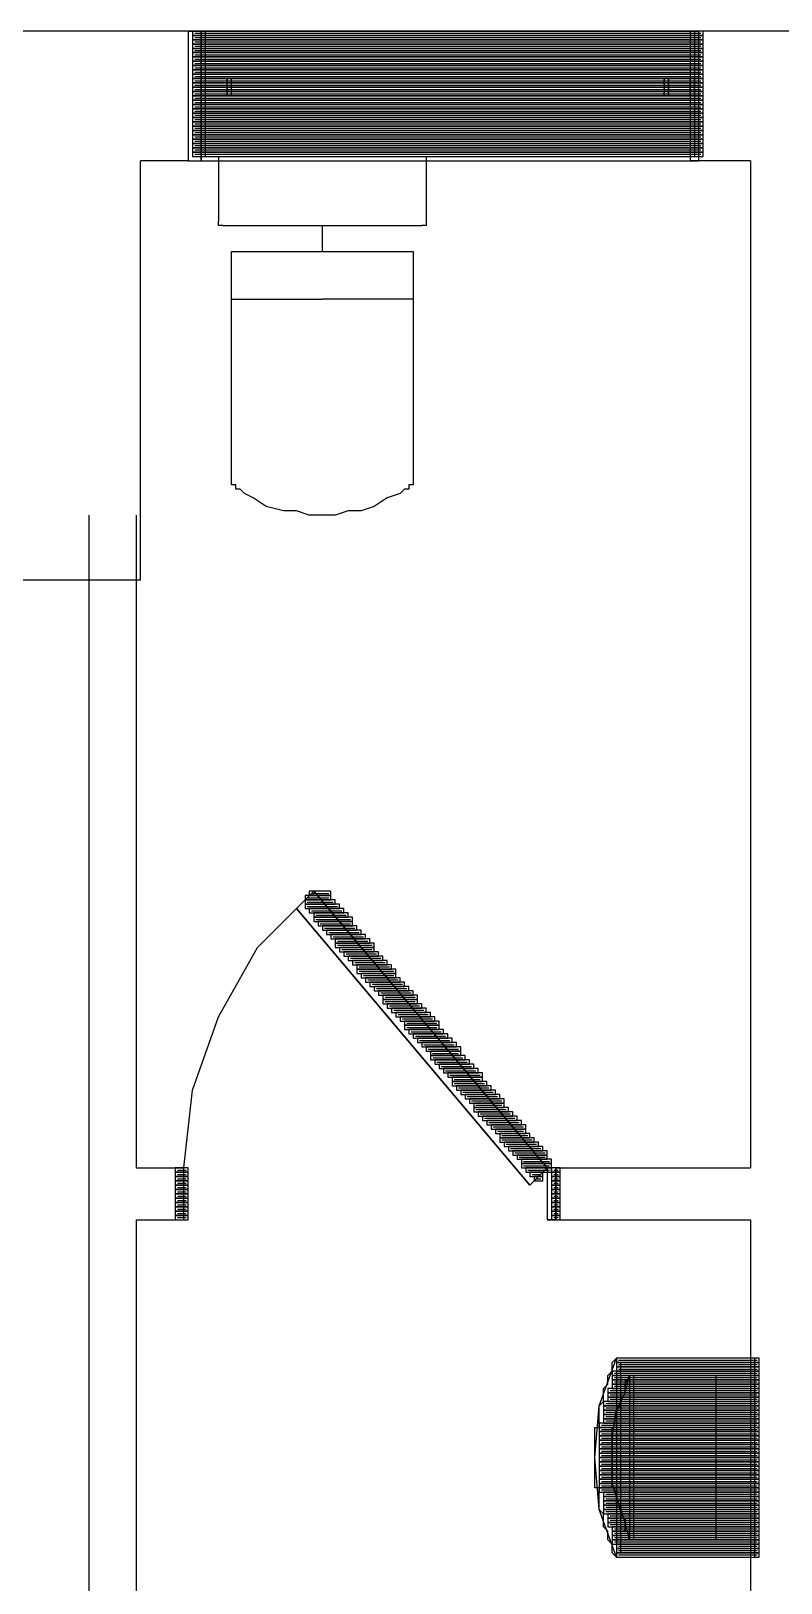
# Model space of a CAD drawing. Header units: millimetres. Extents: x 32 to 412, y 50 to 564.
# Drawn here: x 285.48 to 300.17, y 221.84 to 252.26 of the extents above; entities that cross this region are included whole.
import ezdxf

# ---------------------------------------------------------------- set-up
doc = ezdxf.new("R2010")
doc.units = ezdxf.units.MM
doc.layers.add('lease-plan', color=7, linetype='CONTINUOUS')

msp = doc.modelspace()

# ---------------------------------------------------------------- linework, layer by layer
at = {"layer": 'lease-plan', "color": 7}
for points in [[(288.559, 252.26), (285.085, 252.26)], [(288.559, 249.718), (298.559, 249.718), (298.559, 252.26), (288.559, 252.26), (288.559, 249.718), (288.559, 249.718)], [(288.559, 249.718), (288.814, 249.718), (288.814, 252.26), (288.559, 252.26), (288.559, 249.718), (288.559, 249.718), (288.814, 249.718), (288.814, 252.26), (288.559, 252.26), (288.559, 249.718), (288.559, 249.718)], [(288.559, 252.26), (288.814, 252.26)], [(288.559, 252.26), (298.559, 252.26)], [(288.644, 252.176), (298.644, 252.176), (298.644, 252.26), (288.644, 252.26), (288.644, 252.176), (288.644, 252.176)], [(288.644, 252.176), (288.898, 252.176), (288.898, 252.26), (288.644, 252.26), (288.644, 252.176), (288.644, 252.176)], [(288.687, 252.218), (298.601, 252.218)], [(288.687, 252.218), (288.856, 252.218)], [(288.814, 252.26), (288.814, 249.718)], [(298.39, 249.718), (298.56, 249.718), (298.56, 252.26), (298.39, 252.26), (298.39, 249.718), (298.39, 249.718), (298.56, 249.718), (298.56, 252.26), (298.39, 252.26), (298.39, 249.718), (298.39, 249.718)], [(298.559, 252.26), (298.39, 252.26)], [(298.39, 252.26), (298.39, 249.718)], [(298.475, 252.176), (298.644, 252.176), (298.644, 252.26), (298.475, 252.26), (298.475, 252.176), (298.475, 252.176)], [(298.517, 252.218), (298.601, 252.218)], [(303.22, 252.26), (298.559, 252.26)], [(288.644, 252.091), (298.644, 252.091), (298.644, 252.176), (288.644, 252.176), (288.644, 252.091), (288.644, 252.091)], [(288.644, 252.091), (288.898, 252.091), (288.898, 252.176), (288.644, 252.176), (288.644, 252.091), (288.644, 252.091)], [(288.644, 252.006), (298.644, 252.006), (298.644, 252.091), (288.644, 252.091), (288.644, 252.006), (288.644, 252.006)], [(288.644, 252.006), (288.898, 252.006), (288.898, 252.091), (288.644, 252.091), (288.644, 252.006), (288.644, 252.006)], [(288.644, 251.921), (298.644, 251.921), (298.644, 252.006), (288.644, 252.006), (288.644, 251.921), (288.644, 251.921)], [(288.644, 251.921), (288.898, 251.921), (288.898, 252.006), (288.644, 252.006), (288.644, 251.921), (288.644, 251.921)], [(288.644, 251.837), (298.644, 251.837), (298.644, 251.921), (288.644, 251.921), (288.644, 251.837), (288.644, 251.837)], [(288.644, 251.837), (288.898, 251.837), (288.898, 251.921), (288.644, 251.921), (288.644, 251.837), (288.644, 251.837)], [(288.687, 252.133), (298.601, 252.133)], [(288.687, 252.133), (288.856, 252.133)], [(288.687, 252.048), (298.601, 252.048)], [(288.687, 252.048), (288.856, 252.048)], [(288.687, 251.964), (298.601, 251.964)], [(288.687, 251.964), (288.856, 251.964)], [(298.475, 252.091), (298.644, 252.091), (298.644, 252.176), (298.475, 252.176), (298.475, 252.091), (298.475, 252.091)], [(298.475, 252.006), (298.644, 252.006), (298.644, 252.091), (298.475, 252.091), (298.475, 252.006), (298.475, 252.006)], [(298.475, 251.921), (298.644, 251.921), (298.644, 252.006), (298.475, 252.006), (298.475, 251.921), (298.475, 251.921)], [(298.475, 251.837), (298.644, 251.837), (298.644, 251.921), (298.475, 251.921), (298.475, 251.837), (298.475, 251.837)], [(298.517, 252.133), (298.601, 252.133)], [(298.517, 252.048), (298.601, 252.048)], [(298.517, 251.964), (298.601, 251.964)], [(288.644, 251.752), (298.644, 251.752), (298.644, 251.837), (288.644, 251.837), (288.644, 251.752), (288.644, 251.752)], [(288.644, 251.752), (288.898, 251.752), (288.898, 251.837), (288.644, 251.837), (288.644, 251.752), (288.644, 251.752)], [(288.644, 251.667), (298.644, 251.667), (298.644, 251.752), (288.644, 251.752), (288.644, 251.667), (288.644, 251.667)], [(288.644, 251.667), (288.898, 251.667), (288.898, 251.752), (288.644, 251.752), (288.644, 251.667), (288.644, 251.667)], [(288.644, 251.582), (298.644, 251.582), (298.644, 251.667), (288.644, 251.667), (288.644, 251.582), (288.644, 251.582)], [(288.644, 251.582), (288.898, 251.582), (288.898, 251.667), (288.644, 251.667), (288.644, 251.582), (288.644, 251.582)], [(288.687, 251.879), (298.601, 251.879)], [(288.687, 251.879), (288.856, 251.879)], [(288.687, 251.794), (298.601, 251.794)], [(288.687, 251.794), (288.856, 251.794)], [(288.687, 251.709), (298.601, 251.709)], [(288.687, 251.709), (288.856, 251.709)], [(288.687, 251.625), (298.601, 251.625)], [(288.687, 251.625), (288.856, 251.625)], [(298.475, 251.752), (298.644, 251.752), (298.644, 251.837), (298.475, 251.837), (298.475, 251.752), (298.475, 251.752)], [(298.475, 251.667), (298.644, 251.667), (298.644, 251.752), (298.475, 251.752), (298.475, 251.667), (298.475, 251.667)], [(298.475, 251.582), (298.644, 251.582), (298.644, 251.667), (298.475, 251.667), (298.475, 251.582), (298.475, 251.582)], [(298.517, 251.879), (298.601, 251.879)], [(298.517, 251.794), (298.601, 251.794)], [(298.517, 251.709), (298.601, 251.709)], [(298.517, 251.625), (298.601, 251.625)], [(288.644, 251.498), (298.644, 251.498), (298.644, 251.582), (288.644, 251.582), (288.644, 251.498), (288.644, 251.498)], [(288.644, 251.498), (288.898, 251.498), (288.898, 251.582), (288.644, 251.582), (288.644, 251.498), (288.644, 251.498)], [(288.644, 251.413), (298.644, 251.413), (298.644, 251.498), (288.644, 251.498), (288.644, 251.413), (288.644, 251.413)], [(288.644, 251.413), (288.898, 251.413), (288.898, 251.498), (288.644, 251.498), (288.644, 251.413), (288.644, 251.413)], [(288.644, 251.328), (298.644, 251.328), (298.644, 251.413), (288.644, 251.413), (288.644, 251.328), (288.644, 251.328)], [(288.644, 251.328), (288.898, 251.328), (288.898, 251.413), (288.644, 251.413), (288.644, 251.328), (288.644, 251.328)], [(288.644, 251.243), (298.644, 251.243), (298.644, 251.328), (288.644, 251.328), (288.644, 251.243), (288.644, 251.243)], [(288.644, 251.243), (288.898, 251.243), (288.898, 251.328), (288.644, 251.328), (288.644, 251.243), (288.644, 251.243)], [(288.687, 251.54), (298.601, 251.54)], [(288.687, 251.54), (288.856, 251.54)], [(288.687, 251.455), (298.601, 251.455)], [(288.687, 251.455), (288.856, 251.455)], [(288.687, 251.37), (298.601, 251.37)], [(288.687, 251.37), (288.856, 251.37)], [(288.814, 251.328), (288.814, 250.989)], [(288.814, 251.243), (289.407, 251.243), (289.407, 251.328), (288.814, 251.328), (288.814, 251.243), (288.814, 251.243)], [(288.814, 250.989), (289.322, 250.989), (289.322, 251.328), (288.814, 251.328), (288.814, 250.989), (288.814, 250.989), (289.322, 250.989), (289.322, 251.328), (288.814, 251.328), (288.814, 250.989), (288.814, 250.989)], [(288.814, 251.328), (289.322, 251.328)], [(289.322, 251.243), (297.966, 251.243), (297.966, 251.328), (289.322, 251.328), (289.322, 251.243), (289.322, 251.243)], [(289.322, 250.989), (297.881, 250.989), (297.881, 251.328), (289.322, 251.328), (289.322, 250.989), (289.322, 250.989), (297.881, 250.989), (297.881, 251.328), (289.322, 251.328), (289.322, 250.989), (289.322, 250.989)], [(289.322, 251.328), (289.322, 250.989)], [(297.881, 250.989), (298.39, 250.989), (298.39, 251.328), (297.881, 251.328), (297.881, 250.989), (297.881, 250.989), (298.39, 250.989), (298.39, 251.328), (297.881, 251.328), (297.881, 250.989), (297.881, 250.989)], [(298.39, 251.328), (297.881, 251.328)], [(297.881, 251.328), (297.881, 250.989)], [(297.966, 251.243), (298.475, 251.243), (298.475, 251.328), (297.966, 251.328), (297.966, 251.243), (297.966, 251.243)], [(298.39, 251.328), (298.39, 250.989)], [(298.475, 251.498), (298.644, 251.498), (298.644, 251.582), (298.475, 251.582), (298.475, 251.498), (298.475, 251.498)], [(298.475, 251.413), (298.644, 251.413), (298.644, 251.498), (298.475, 251.498), (298.475, 251.413), (298.475, 251.413)], [(298.475, 251.328), (298.644, 251.328), (298.644, 251.413), (298.475, 251.413), (298.475, 251.328), (298.475, 251.328)], [(298.475, 251.243), (298.644, 251.243), (298.644, 251.328), (298.475, 251.328), (298.475, 251.243), (298.475, 251.243)], [(298.517, 251.54), (298.601, 251.54)], [(298.517, 251.455), (298.601, 251.455)], [(298.517, 251.37), (298.601, 251.37)], [(288.644, 251.159), (298.644, 251.159), (298.644, 251.243), (288.644, 251.243), (288.644, 251.159), (288.644, 251.159)], [(288.644, 251.159), (288.898, 251.159), (288.898, 251.243), (288.644, 251.243), (288.644, 251.159), (288.644, 251.159)], [(288.644, 251.074), (298.644, 251.074), (298.644, 251.159), (288.644, 251.159), (288.644, 251.074), (288.644, 251.074)], [(288.644, 251.074), (288.898, 251.074), (288.898, 251.159), (288.644, 251.159), (288.644, 251.074), (288.644, 251.074)], [(288.644, 250.989), (298.644, 250.989), (298.644, 251.074), (288.644, 251.074), (288.644, 250.989), (288.644, 250.989)], [(288.644, 250.989), (288.898, 250.989), (288.898, 251.074), (288.644, 251.074), (288.644, 250.989), (288.644, 250.989)], [(288.687, 251.286), (298.601, 251.286)], [(288.687, 251.286), (288.856, 251.286)], [(288.687, 251.201), (298.601, 251.201)], [(288.687, 251.201), (288.856, 251.201)], [(288.687, 251.116), (298.601, 251.116)], [(288.687, 251.116), (288.856, 251.116)], [(288.687, 251.031), (298.601, 251.031)], [(288.687, 251.031), (288.856, 251.031)], [(288.814, 251.159), (289.407, 251.159), (289.407, 251.243), (288.814, 251.243), (288.814, 251.159), (288.814, 251.159)], [(288.814, 251.074), (289.407, 251.074), (289.407, 251.159), (288.814, 251.159), (288.814, 251.074), (288.814, 251.074)], [(288.814, 250.989), (289.407, 250.989), (289.407, 251.074), (288.814, 251.074), (288.814, 250.989), (288.814, 250.989)], [(288.855, 251.286), (289.363, 251.286)], [(288.855, 251.201), (289.363, 251.201)], [(288.855, 251.116), (289.363, 251.116)], [(288.855, 251.031), (289.363, 251.031)], [(289.322, 251.159), (297.966, 251.159), (297.966, 251.243), (289.322, 251.243), (289.322, 251.159), (289.322, 251.159)], [(289.322, 251.074), (297.966, 251.074), (297.966, 251.159), (289.322, 251.159), (289.322, 251.074), (289.322, 251.074)], [(289.322, 251.159), (297.881, 251.159)], [(289.322, 251.159), (297.881, 251.159), (289.322, 251.159), (289.322, 251.159)], [(297.881, 251.159), (289.322, 251.159), (297.881, 251.159), (289.322, 251.159), (297.881, 251.159), (297.881, 251.159)], [(289.322, 250.989), (297.966, 250.989), (297.966, 251.074), (289.322, 251.074), (289.322, 250.989), (289.322, 250.989)], [(289.364, 251.286), (297.923, 251.286)], [(289.364, 251.201), (297.923, 251.201)], [(289.364, 251.116), (297.923, 251.116)], [(289.364, 251.031), (297.923, 251.031)], [(297.966, 251.159), (298.475, 251.159), (298.475, 251.243), (297.966, 251.243), (297.966, 251.159), (297.966, 251.159)], [(297.966, 251.074), (298.475, 251.074), (298.475, 251.159), (297.966, 251.159), (297.966, 251.074), (297.966, 251.074)], [(297.966, 250.989), (298.475, 250.989), (298.475, 251.074), (297.966, 251.074), (297.966, 250.989), (297.966, 250.989)], [(298.009, 251.286), (298.432, 251.286)], [(298.009, 251.201), (298.432, 251.201)], [(298.009, 251.116), (298.432, 251.116)], [(298.009, 251.031), (298.432, 251.031)], [(298.475, 251.159), (298.644, 251.159), (298.644, 251.243), (298.475, 251.243), (298.475, 251.159), (298.475, 251.159)], [(298.475, 251.074), (298.644, 251.074), (298.644, 251.159), (298.475, 251.159), (298.475, 251.074), (298.475, 251.074)], [(298.475, 250.989), (298.644, 250.989), (298.644, 251.074), (298.475, 251.074), (298.475, 250.989), (298.475, 250.989)], [(298.517, 251.286), (298.601, 251.286)], [(298.517, 251.201), (298.601, 251.201)], [(298.517, 251.116), (298.601, 251.116)], [(298.517, 251.031), (298.601, 251.031)], [(288.644, 250.904), (298.644, 250.904), (298.644, 250.989), (288.644, 250.989), (288.644, 250.904), (288.644, 250.904)], [(288.644, 250.904), (288.898, 250.904), (288.898, 250.989), (288.644, 250.989), (288.644, 250.904), (288.644, 250.904)], [(288.644, 250.82), (298.644, 250.82), (298.644, 250.904), (288.644, 250.904), (288.644, 250.82), (288.644, 250.82)], [(288.644, 250.82), (288.898, 250.82), (288.898, 250.904), (288.644, 250.904), (288.644, 250.82), (288.644, 250.82)], [(288.644, 250.735), (298.644, 250.735), (298.644, 250.82), (288.644, 250.82), (288.644, 250.735), (288.644, 250.735)], [(288.644, 250.735), (288.898, 250.735), (288.898, 250.82), (288.644, 250.82), (288.644, 250.735), (288.644, 250.735)], [(288.644, 250.65), (298.644, 250.65), (298.644, 250.735), (288.644, 250.735), (288.644, 250.65), (288.644, 250.65)], [(288.644, 250.65), (288.898, 250.65), (288.898, 250.735), (288.644, 250.735), (288.644, 250.65), (288.644, 250.65)], [(288.687, 250.947), (298.601, 250.947)], [(288.687, 250.947), (288.856, 250.947)], [(288.687, 250.862), (298.601, 250.862)], [(288.687, 250.862), (288.856, 250.862)], [(288.687, 250.777), (298.601, 250.777)], [(288.687, 250.777), (288.856, 250.777)], [(288.687, 250.692), (298.601, 250.692)], [(288.687, 250.692), (288.856, 250.692)], [(288.814, 250.989), (289.322, 250.989)], [(298.39, 250.989), (297.881, 250.989)], [(298.475, 250.904), (298.644, 250.904), (298.644, 250.989), (298.475, 250.989), (298.475, 250.904), (298.475, 250.904)], [(298.475, 250.82), (298.644, 250.82), (298.644, 250.904), (298.475, 250.904), (298.475, 250.82), (298.475, 250.82)], [(298.475, 250.735), (298.644, 250.735), (298.644, 250.82), (298.475, 250.82), (298.475, 250.735), (298.475, 250.735)], [(298.475, 250.65), (298.644, 250.65), (298.644, 250.735), (298.475, 250.735), (298.475, 250.65), (298.475, 250.65)], [(298.517, 250.947), (298.601, 250.947)], [(298.517, 250.862), (298.601, 250.862)], [(298.517, 250.777), (298.601, 250.777)], [(298.517, 250.692), (298.601, 250.692)], [(288.644, 250.565), (298.644, 250.565), (298.644, 250.65), (288.644, 250.65), (288.644, 250.565), (288.644, 250.565)], [(288.644, 250.565), (288.898, 250.565), (288.898, 250.65), (288.644, 250.65), (288.644, 250.565), (288.644, 250.565)], [(288.644, 250.481), (298.644, 250.481), (298.644, 250.565), (288.644, 250.565), (288.644, 250.481), (288.644, 250.481)], [(288.644, 250.481), (288.898, 250.481), (288.898, 250.565), (288.644, 250.565), (288.644, 250.481), (288.644, 250.481)], [(288.644, 250.396), (298.644, 250.396), (298.644, 250.481), (288.644, 250.481), (288.644, 250.396), (288.644, 250.396)], [(288.644, 250.396), (288.898, 250.396), (288.898, 250.481), (288.644, 250.481), (288.644, 250.396), (288.644, 250.396)], [(288.644, 250.311), (298.644, 250.311), (298.644, 250.396), (288.644, 250.396), (288.644, 250.311), (288.644, 250.311)], [(288.644, 250.311), (288.898, 250.311), (288.898, 250.396), (288.644, 250.396), (288.644, 250.311), (288.644, 250.311)], [(288.687, 250.608), (298.601, 250.608)], [(288.687, 250.608), (288.856, 250.608)], [(288.687, 250.523), (298.601, 250.523)], [(288.687, 250.523), (288.856, 250.523)], [(288.687, 250.438), (298.601, 250.438)], [(288.687, 250.438), (288.856, 250.438)], [(298.475, 250.565), (298.644, 250.565), (298.644, 250.65), (298.475, 250.65), (298.475, 250.565), (298.475, 250.565)], [(298.475, 250.481), (298.644, 250.481), (298.644, 250.565), (298.475, 250.565), (298.475, 250.481), (298.475, 250.481)], [(298.475, 250.396), (298.644, 250.396), (298.644, 250.481), (298.475, 250.481), (298.475, 250.396), (298.475, 250.396)], [(298.475, 250.311), (298.644, 250.311), (298.644, 250.396), (298.475, 250.396), (298.475, 250.311), (298.475, 250.311)], [(298.517, 250.608), (298.601, 250.608)], [(298.517, 250.523), (298.601, 250.523)], [(298.517, 250.438), (298.601, 250.438)], [(288.644, 250.226), (298.644, 250.226), (298.644, 250.311), (288.644, 250.311), (288.644, 250.226), (288.644, 250.226)], [(288.644, 250.226), (288.898, 250.226), (288.898, 250.311), (288.644, 250.311), (288.644, 250.226), (288.644, 250.226)], [(288.644, 250.142), (298.644, 250.142), (298.644, 250.226), (288.644, 250.226), (288.644, 250.142), (288.644, 250.142)], [(288.644, 250.142), (288.898, 250.142), (288.898, 250.226), (288.644, 250.226), (288.644, 250.142), (288.644, 250.142)], [(288.644, 250.057), (298.644, 250.057), (298.644, 250.142), (288.644, 250.142), (288.644, 250.057), (288.644, 250.057)], [(288.644, 250.057), (288.898, 250.057), (288.898, 250.142), (288.644, 250.142), (288.644, 250.057), (288.644, 250.057)], [(288.687, 250.353), (298.601, 250.353)], [(288.687, 250.353), (288.856, 250.353)], [(288.687, 250.269), (298.601, 250.269)], [(288.687, 250.269), (288.856, 250.269)], [(288.687, 250.184), (298.601, 250.184)], [(288.687, 250.184), (288.856, 250.184)], [(288.687, 250.099), (298.601, 250.099)], [(288.687, 250.099), (288.856, 250.099)], [(298.475, 250.226), (298.644, 250.226), (298.644, 250.311), (298.475, 250.311), (298.475, 250.226), (298.475, 250.226)], [(298.475, 250.142), (298.644, 250.142), (298.644, 250.226), (298.475, 250.226), (298.475, 250.142), (298.475, 250.142)], [(298.475, 250.057), (298.644, 250.057), (298.644, 250.142), (298.475, 250.142), (298.475, 250.057), (298.475, 250.057)], [(298.517, 250.353), (298.601, 250.353)], [(298.517, 250.269), (298.601, 250.269)], [(298.517, 250.184), (298.601, 250.184)], [(298.517, 250.099), (298.601, 250.099)], [(288.644, 249.972), (298.644, 249.972), (298.644, 250.057), (288.644, 250.057), (288.644, 249.972), (288.644, 249.972)], [(288.644, 249.972), (288.898, 249.972), (288.898, 250.057), (288.644, 250.057), (288.644, 249.972), (288.644, 249.972)], [(288.644, 249.887), (298.644, 249.887), (298.644, 249.972), (288.644, 249.972), (288.644, 249.887), (288.644, 249.887)], [(288.644, 249.887), (288.898, 249.887), (288.898, 249.972), (288.644, 249.972), (288.644, 249.887), (288.644, 249.887)], [(288.644, 249.803), (298.644, 249.803), (298.644, 249.887), (288.644, 249.887), (288.644, 249.803), (288.644, 249.803)], [(288.644, 249.803), (288.898, 249.803), (288.898, 249.887), (288.644, 249.887), (288.644, 249.803), (288.644, 249.803)], [(288.687, 250.015), (298.601, 250.015)], [(288.687, 250.015), (288.856, 250.015)], [(288.687, 249.93), (298.601, 249.93)], [(288.687, 249.93), (288.856, 249.93)], [(288.687, 249.845), (298.601, 249.845)], [(288.687, 249.845), (288.856, 249.845)], [(289.153, 249.803), (293.22, 249.803)], [(289.153, 249.803), (289.153, 248.531)], [(293.22, 249.803), (293.22, 248.447), (293.136, 248.447)], [(298.475, 249.972), (298.644, 249.972), (298.644, 250.057), (298.475, 250.057), (298.475, 249.972), (298.475, 249.972)], [(298.475, 249.887), (298.644, 249.887), (298.644, 249.972), (298.475, 249.972), (298.475, 249.887), (298.475, 249.887)], [(298.475, 249.803), (298.644, 249.803), (298.644, 249.887), (298.475, 249.887), (298.475, 249.803), (298.475, 249.803)], [(298.517, 250.015), (298.601, 250.015)], [(298.517, 249.93), (298.601, 249.93)], [(298.517, 249.845), (298.601, 249.845)], [(288.559, 249.718), (287.627, 249.718)], [(287.627, 241.498), (287.627, 249.718)], [(288.559, 249.718), (288.814, 249.718)], [(288.559, 249.718), (298.559, 249.718)], [(298.559, 249.718), (298.39, 249.718)], [(299.576, 249.718), (298.559, 249.718)], [(299.576, 249.718), (299.576, 229.972)], [(289.237, 248.447), (289.153, 248.447), (289.153, 248.531)], [(289.237, 248.447), (293.136, 248.447)], [(291.186, 248.447), (291.186, 247.938)], [(290.932, 242.769), (290.678, 242.853), (290.424, 242.853), (290.085, 242.938), (289.831, 243.108), (289.661, 243.192), (289.576, 243.277), (289.492, 243.277), (289.492, 243.362), (289.407, 243.362), (289.407, 247.938), (292.966, 247.938), (292.966, 243.362), (292.881, 243.362), (292.881, 243.277), (292.797, 243.277), (292.712, 243.192), (292.458, 243.108), (292.204, 242.938), (291.949, 242.853), (291.695, 242.853), (291.441, 242.769), (290.932, 242.769), (290.932, 242.769)], [(289.407, 247.006), (291.186, 247.006)], [(292.966, 247.006), (291.186, 247.006)], [(287.627, 241.498), (284.068, 241.498), (284.068, 243.955)], [(286.61, 242.769), (286.61, 208.192)], [(287.542, 242.769), (287.542, 229.972)], [(288.475, 228.955), (288.475, 229.972), (288.644, 231.498), (289.153, 232.938), (289.915, 234.294), (291.017, 235.396)], [(295.593, 229.972), (291.017, 235.396), (290.678, 235.057), (295.254, 229.633), (295.593, 229.972), (295.593, 229.972)], [(291.017, 235.396), (290.678, 235.057), (295.254, 229.633), (295.593, 229.972), (291.017, 235.396), (295.593, 229.972)], [(295.254, 229.633), (290.678, 235.057), (291.017, 235.396)], [(290.848, 235.226), (291.356, 235.226), (291.356, 235.311), (290.848, 235.311), (290.848, 235.226), (290.848, 235.226)], [(290.848, 235.142), (291.441, 235.142), (291.441, 235.226), (290.848, 235.226), (290.848, 235.142), (290.848, 235.142)], [(290.889, 235.184), (291.397, 235.184)], [(290.89, 235.269), (291.313, 235.269)], [(290.932, 235.311), (291.356, 235.311), (291.356, 235.396), (290.932, 235.396), (290.932, 235.311), (290.932, 235.311)], [(290.974, 235.353), (291.313, 235.353)], [(290.848, 235.057), (291.526, 235.057), (291.526, 235.142), (290.848, 235.142), (290.848, 235.057), (290.848, 235.057)], [(290.89, 235.099), (291.483, 235.099)], [(290.932, 234.972), (291.61, 234.972), (291.61, 235.057), (290.932, 235.057), (290.932, 234.972), (290.932, 234.972)], [(290.975, 235.015), (291.568, 235.015)], [(291.017, 234.887), (291.695, 234.887), (291.695, 234.972), (291.017, 234.972), (291.017, 234.887), (291.017, 234.887)], [(291.017, 234.803), (291.78, 234.803), (291.78, 234.887), (291.017, 234.887), (291.017, 234.803), (291.017, 234.803)], [(291.059, 234.93), (291.652, 234.93)], [(291.059, 234.845), (291.736, 234.845)], [(291.102, 234.718), (291.78, 234.718), (291.78, 234.803), (291.102, 234.803), (291.102, 234.718), (291.102, 234.718)], [(291.144, 234.76), (291.737, 234.76)], [(291.187, 234.633), (291.865, 234.633), (291.865, 234.718), (291.187, 234.718), (291.187, 234.633), (291.187, 234.633)], [(291.229, 234.676), (291.822, 234.676)], [(291.271, 234.548), (291.949, 234.548), (291.949, 234.633), (291.271, 234.633), (291.271, 234.548), (291.271, 234.548)], [(291.314, 234.591), (291.907, 234.591)], [(291.356, 234.464), (292.034, 234.464), (292.034, 234.548), (291.356, 234.548), (291.356, 234.464), (291.356, 234.464)], [(291.398, 234.506), (291.991, 234.506)], [(291.441, 234.379), (292.119, 234.379), (292.119, 234.464), (291.441, 234.464), (291.441, 234.379), (291.441, 234.379)], [(291.441, 234.294), (292.204, 234.294), (292.204, 234.379), (291.441, 234.379), (291.441, 234.294), (291.441, 234.294)], [(291.482, 234.337), (292.16, 234.337)], [(291.483, 234.421), (292.076, 234.421)], [(291.526, 234.209), (292.204, 234.209), (292.204, 234.294), (291.526, 234.294), (291.526, 234.209), (291.526, 234.209)], [(291.568, 234.252), (292.161, 234.252)], [(291.61, 234.125), (292.288, 234.125), (292.288, 234.209), (291.61, 234.209), (291.61, 234.125), (291.61, 234.125)], [(291.653, 234.167), (292.246, 234.167)], [(291.695, 234.04), (292.373, 234.04), (292.373, 234.125), (291.695, 234.125), (291.695, 234.04), (291.695, 234.04)], [(291.737, 234.082), (292.33, 234.082)], [(291.78, 233.955), (292.458, 233.955), (292.458, 234.04), (291.78, 234.04), (291.78, 233.955), (291.78, 233.955)], [(291.822, 233.998), (292.415, 233.998)], [(291.865, 233.87), (292.543, 233.87), (292.543, 233.955), (291.865, 233.955), (291.865, 233.87), (291.865, 233.87)], [(291.865, 233.786), (292.627, 233.786), (292.627, 233.87), (291.865, 233.87), (291.865, 233.786), (291.865, 233.786)], [(291.906, 233.828), (292.584, 233.828)], [(291.907, 233.913), (292.5, 233.913)], [(291.949, 233.701), (292.627, 233.701), (292.627, 233.786), (291.949, 233.786), (291.949, 233.701), (291.949, 233.701)], [(291.992, 233.743), (292.585, 233.743)], [(292.034, 233.616), (292.712, 233.616), (292.712, 233.701), (292.034, 233.701), (292.034, 233.616), (292.034, 233.616)], [(292.076, 233.659), (292.669, 233.659)], [(292.119, 233.531), (292.797, 233.531), (292.797, 233.616), (292.119, 233.616), (292.119, 233.531), (292.119, 233.531)], [(292.161, 233.574), (292.754, 233.574)], [(292.204, 233.447), (292.881, 233.447), (292.881, 233.531), (292.204, 233.531), (292.204, 233.447), (292.204, 233.447)], [(292.246, 233.489), (292.839, 233.489)], [(292.288, 233.362), (292.966, 233.362), (292.966, 233.447), (292.288, 233.447), (292.288, 233.362), (292.288, 233.362)], [(292.331, 233.404), (292.924, 233.404)], [(292.373, 233.277), (293.051, 233.277), (293.051, 233.362), (292.373, 233.362), (292.373, 233.277), (292.373, 233.277)], [(292.373, 233.192), (293.051, 233.192), (293.051, 233.277), (292.373, 233.277), (292.373, 233.192), (292.373, 233.192)], [(292.415, 233.32), (293.008, 233.32)], [(292.415, 233.235), (293.008, 233.235)], [(292.458, 233.108), (293.136, 233.108), (293.136, 233.192), (292.458, 233.192), (292.458, 233.108), (292.458, 233.108)], [(292.5, 233.15), (293.093, 233.15)], [(292.543, 233.023), (293.22, 233.023), (293.22, 233.108), (292.543, 233.108), (292.543, 233.023), (292.543, 233.023)], [(292.585, 233.065), (293.178, 233.065)], [(292.627, 232.938), (293.305, 232.938), (293.305, 233.023), (292.627, 233.023), (292.627, 232.938), (292.627, 232.938)], [(292.67, 232.981), (293.262, 232.981)], [(292.712, 232.853), (293.39, 232.853), (293.39, 232.938), (292.712, 232.938), (292.712, 232.853), (292.712, 232.853)], [(292.754, 232.896), (293.347, 232.896)], [(292.797, 232.769), (293.475, 232.769), (293.475, 232.853), (292.797, 232.853), (292.797, 232.769), (292.797, 232.769)], [(292.797, 232.684), (293.475, 232.684), (293.475, 232.769), (292.797, 232.769), (292.797, 232.684), (292.797, 232.684)], [(292.839, 232.811), (293.432, 232.811)], [(292.839, 232.726), (293.432, 232.726)], [(292.881, 232.599), (293.559, 232.599), (293.559, 232.684), (292.881, 232.684), (292.881, 232.599), (292.881, 232.599)], [(292.924, 232.642), (293.517, 232.642)], [(292.966, 232.515), (293.644, 232.515), (293.644, 232.599), (292.966, 232.599), (292.966, 232.515), (292.966, 232.515)], [(293.009, 232.557), (293.601, 232.557)], [(293.051, 232.43), (293.729, 232.43), (293.729, 232.515), (293.051, 232.515), (293.051, 232.43), (293.051, 232.43)], [(293.093, 232.472), (293.686, 232.472)], [(293.136, 232.345), (293.814, 232.345), (293.814, 232.43), (293.136, 232.43), (293.136, 232.345), (293.136, 232.345)], [(293.178, 232.387), (293.771, 232.387)], [(293.22, 232.26), (293.898, 232.26), (293.898, 232.345), (293.22, 232.345), (293.22, 232.26), (293.22, 232.26)], [(293.263, 232.303), (293.856, 232.303)], [(293.305, 232.176), (293.898, 232.176), (293.898, 232.26), (293.305, 232.26), (293.305, 232.176), (293.305, 232.176)], [(293.305, 232.091), (293.983, 232.091), (293.983, 232.176), (293.305, 232.176), (293.305, 232.091), (293.305, 232.091)], [(293.347, 232.218), (293.855, 232.218)], [(293.348, 232.133), (293.94, 232.133)], [(293.39, 232.006), (294.068, 232.006), (294.068, 232.091), (293.39, 232.091), (293.39, 232.006), (293.39, 232.006)], [(293.432, 232.048), (294.025, 232.048)], [(293.475, 231.921), (294.153, 231.921), (294.153, 232.006), (293.475, 232.006), (293.475, 231.921), (293.475, 231.921)], [(293.517, 231.964), (294.11, 231.964)], [(293.559, 231.837), (294.237, 231.837), (294.237, 231.921), (293.559, 231.921), (293.559, 231.837), (293.559, 231.837)], [(293.602, 231.879), (294.195, 231.879)], [(293.644, 231.752), (294.322, 231.752), (294.322, 231.837), (293.644, 231.837), (293.644, 231.752), (293.644, 231.752)], [(293.687, 231.794), (294.279, 231.794)], [(293.729, 231.667), (294.322, 231.667), (294.322, 231.752), (293.729, 231.752), (293.729, 231.667), (293.729, 231.667)], [(293.729, 231.582), (294.407, 231.582), (294.407, 231.667), (293.729, 231.667), (293.729, 231.582), (293.729, 231.582)], [(293.77, 231.709), (294.279, 231.709)], [(293.771, 231.625), (294.364, 231.625)], [(293.814, 231.498), (294.492, 231.498), (294.492, 231.582), (293.814, 231.582), (293.814, 231.498), (293.814, 231.498)], [(293.856, 231.54), (294.449, 231.54)], [(293.898, 231.413), (294.576, 231.413), (294.576, 231.498), (293.898, 231.498), (293.898, 231.413), (293.898, 231.413)], [(293.941, 231.455), (294.534, 231.455)], [(293.983, 231.328), (294.661, 231.328), (294.661, 231.413), (293.983, 231.413), (293.983, 231.328), (293.983, 231.328)], [(294.026, 231.37), (294.618, 231.37)], [(294.068, 231.243), (294.746, 231.243), (294.746, 231.328), (294.068, 231.328), (294.068, 231.243), (294.068, 231.243)], [(294.11, 231.286), (294.703, 231.286)], [(294.153, 231.159), (294.746, 231.159), (294.746, 231.243), (294.153, 231.243), (294.153, 231.159), (294.153, 231.159)], [(294.153, 231.074), (294.831, 231.074), (294.831, 231.159), (294.153, 231.159), (294.153, 231.074), (294.153, 231.074)], [(294.194, 231.201), (294.702, 231.201)], [(294.195, 231.116), (294.788, 231.116)], [(294.237, 230.989), (294.915, 230.989), (294.915, 231.074), (294.237, 231.074), (294.237, 230.989), (294.237, 230.989)], [(294.28, 231.031), (294.873, 231.031)], [(294.322, 230.904), (295, 230.904), (295, 230.989), (294.322, 230.989), (294.322, 230.904), (294.322, 230.904)], [(294.365, 230.947), (294.957, 230.947)], [(294.407, 230.82), (295.085, 230.82), (295.085, 230.904), (294.407, 230.904), (294.407, 230.82), (294.407, 230.82)], [(294.449, 230.862), (295.042, 230.862)], [(294.492, 230.735), (295.17, 230.735), (295.17, 230.82), (294.492, 230.82), (294.492, 230.735), (294.492, 230.735)], [(294.534, 230.777), (295.127, 230.777)], [(294.576, 230.65), (295.17, 230.65), (295.17, 230.735), (294.576, 230.735), (294.576, 230.65), (294.576, 230.65)], [(294.618, 230.692), (295.126, 230.692)], [(294.661, 230.565), (295.254, 230.565), (295.254, 230.65), (294.661, 230.65), (294.661, 230.565), (294.661, 230.565)], [(294.661, 230.481), (295.339, 230.481), (295.339, 230.565), (294.661, 230.565), (294.661, 230.481), (294.661, 230.481)], [(294.703, 230.608), (295.211, 230.608)], [(294.704, 230.523), (295.296, 230.523)], [(294.746, 230.396), (295.424, 230.396), (295.424, 230.481), (294.746, 230.481), (294.746, 230.396), (294.746, 230.396)], [(294.788, 230.438), (295.381, 230.438)], [(294.831, 230.311), (295.509, 230.311), (295.509, 230.396), (294.831, 230.396), (294.831, 230.311), (294.831, 230.311)], [(294.873, 230.353), (295.466, 230.353)], [(294.915, 230.226), (295.593, 230.226), (295.593, 230.311), (294.915, 230.311), (294.915, 230.226), (294.915, 230.226)], [(294.958, 230.269), (295.551, 230.269)], [(295, 230.142), (295.593, 230.142), (295.593, 230.226), (295, 230.226), (295, 230.142), (295, 230.142)], [(295.042, 230.184), (295.55, 230.184)], [(295.085, 230.057), (295.678, 230.057), (295.678, 230.142), (295.085, 230.142), (295.085, 230.057), (295.085, 230.057)], [(295.085, 229.972), (295.678, 229.972), (295.678, 230.057), (295.085, 230.057), (295.085, 229.972), (295.085, 229.972)], [(295.126, 230.099), (295.635, 230.099)], [(295.126, 230.015), (295.635, 230.015)], [(287.542, 229.972), (288.305, 229.972)], [(288.305, 229.972), (288.305, 228.955)], [(288.305, 229.887), (288.559, 229.887), (288.559, 229.972), (288.305, 229.972), (288.305, 229.887), (288.305, 229.887)], [(288.305, 228.955), (288.475, 228.955), (288.475, 229.972), (288.305, 229.972), (288.305, 228.955), (288.305, 228.955), (288.475, 228.955), (288.475, 229.972), (288.305, 229.972), (288.305, 228.955), (288.305, 228.955)], [(288.305, 229.972), (288.475, 229.972)], [(288.305, 229.803), (288.559, 229.803), (288.559, 229.887), (288.305, 229.887), (288.305, 229.803), (288.305, 229.803)], [(288.305, 229.718), (288.559, 229.718), (288.559, 229.803), (288.305, 229.803), (288.305, 229.718), (288.305, 229.718)], [(288.305, 229.633), (288.559, 229.633), (288.559, 229.718), (288.305, 229.718), (288.305, 229.633), (288.305, 229.633)], [(288.348, 229.93), (288.517, 229.93)], [(288.348, 229.845), (288.517, 229.845)], [(288.348, 229.76), (288.517, 229.76)], [(295.17, 229.887), (295.678, 229.887), (295.678, 229.972), (295.17, 229.972), (295.17, 229.887), (295.17, 229.887)], [(295.212, 229.93), (295.635, 229.93)], [(295.593, 229.972), (295.254, 229.633)], [(295.254, 229.803), (295.509, 229.803), (295.509, 229.887), (295.254, 229.887), (295.254, 229.803), (295.254, 229.803)], [(295.297, 229.845), (295.466, 229.845)], [(295.339, 229.718), (295.509, 229.718), (295.509, 229.803), (295.339, 229.803), (295.339, 229.718), (295.339, 229.718)], [(295.381, 229.76), (295.466, 229.76)], [(295.593, 228.955), (295.763, 228.955), (295.763, 229.972), (295.593, 229.972), (295.593, 228.955), (295.593, 228.955), (295.763, 228.955), (295.763, 229.972), (295.593, 229.972), (295.593, 228.955), (295.593, 228.955)], [(295.763, 229.972), (295.593, 229.972)], [(295.593, 229.972), (295.593, 228.955)], [(295.678, 229.887), (295.848, 229.887), (295.848, 229.972), (295.678, 229.972), (295.678, 229.887), (295.678, 229.887)], [(295.678, 229.803), (295.848, 229.803), (295.848, 229.887), (295.678, 229.887), (295.678, 229.803), (295.678, 229.803)], [(295.678, 229.718), (295.848, 229.718), (295.848, 229.803), (295.678, 229.803), (295.678, 229.718), (295.678, 229.718)], [(295.678, 229.633), (295.848, 229.633), (295.848, 229.718), (295.678, 229.718), (295.678, 229.633), (295.678, 229.633)], [(295.72, 229.93), (295.805, 229.93)], [(295.72, 229.845), (295.805, 229.845)], [(295.72, 229.76), (295.805, 229.76)], [(295.763, 229.972), (299.576, 229.972)], [(295.763, 229.972), (295.763, 228.955)], [(288.305, 229.548), (288.559, 229.548), (288.559, 229.633), (288.305, 229.633), (288.305, 229.548), (288.305, 229.548)], [(288.305, 229.464), (288.559, 229.464), (288.559, 229.548), (288.305, 229.548), (288.305, 229.464), (288.305, 229.464)], [(288.305, 229.379), (288.559, 229.379), (288.559, 229.464), (288.305, 229.464), (288.305, 229.379), (288.305, 229.379)], [(288.348, 229.676), (288.517, 229.676)], [(288.348, 229.591), (288.517, 229.591)], [(288.348, 229.506), (288.517, 229.506)], [(288.348, 229.421), (288.517, 229.421)], [(295.678, 229.548), (295.848, 229.548), (295.848, 229.633), (295.678, 229.633), (295.678, 229.548), (295.678, 229.548)], [(295.678, 229.464), (295.848, 229.464), (295.848, 229.548), (295.678, 229.548), (295.678, 229.464), (295.678, 229.464)], [(295.678, 229.379), (295.848, 229.379), (295.848, 229.464), (295.678, 229.464), (295.678, 229.379), (295.678, 229.379)], [(295.72, 229.676), (295.805, 229.676)], [(295.72, 229.591), (295.805, 229.591)], [(295.72, 229.506), (295.805, 229.506)], [(295.72, 229.421), (295.805, 229.421)], [(288.305, 229.294), (288.559, 229.294), (288.559, 229.379), (288.305, 229.379), (288.305, 229.294), (288.305, 229.294)], [(288.305, 229.209), (288.559, 229.209), (288.559, 229.294), (288.305, 229.294), (288.305, 229.209), (288.305, 229.209)], [(288.305, 229.125), (288.559, 229.125), (288.559, 229.209), (288.305, 229.209), (288.305, 229.125), (288.305, 229.125)], [(288.305, 229.04), (288.559, 229.04), (288.559, 229.125), (288.305, 229.125), (288.305, 229.04), (288.305, 229.04)], [(288.348, 229.337), (288.517, 229.337)], [(288.348, 229.252), (288.517, 229.252)], [(288.348, 229.167), (288.517, 229.167)], [(295.678, 229.294), (295.848, 229.294), (295.848, 229.379), (295.678, 229.379), (295.678, 229.294), (295.678, 229.294)], [(295.678, 229.209), (295.848, 229.209), (295.848, 229.294), (295.678, 229.294), (295.678, 229.209), (295.678, 229.209)], [(295.678, 229.125), (295.848, 229.125), (295.848, 229.209), (295.678, 229.209), (295.678, 229.125), (295.678, 229.125)], [(295.678, 229.04), (295.848, 229.04), (295.848, 229.125), (295.678, 229.125), (295.678, 229.04), (295.678, 229.04)], [(295.72, 229.337), (295.805, 229.337)], [(295.72, 229.252), (295.805, 229.252)], [(295.72, 229.167), (295.805, 229.167)], [(287.542, 228.955), (287.542, 208.192)], [(287.542, 228.955), (288.305, 228.955)], [(288.305, 228.955), (288.559, 228.955), (288.559, 229.04), (288.305, 229.04), (288.305, 228.955), (288.305, 228.955)], [(288.305, 228.955), (288.475, 228.955)], [(288.348, 229.082), (288.517, 229.082)], [(288.348, 228.998), (288.517, 228.998)], [(295.763, 228.955), (295.593, 228.955)], [(295.678, 228.955), (295.848, 228.955), (295.848, 229.04), (295.678, 229.04), (295.678, 228.955), (295.678, 228.955)], [(295.72, 229.082), (295.805, 229.082)], [(295.72, 228.998), (295.805, 228.998)], [(295.763, 228.955), (299.576, 228.955)], [(299.576, 228.955), (299.576, 208.192)], [(296.949, 222.345), (296.865, 222.43), (296.865, 222.599), (296.78, 222.684), (296.78, 222.854), (296.695, 222.938), (296.695, 223.192), (296.61, 223.277), (296.61, 223.701), (296.526, 223.701), (296.526, 224.887), (296.61, 224.887), (296.61, 225.311), (296.695, 225.396), (296.695, 225.65), (296.78, 225.735), (296.78, 225.904), (296.865, 225.989), (296.865, 226.159), (296.949, 226.243), (296.949, 222.345), (296.61, 223.277), (296.526, 224.294), (296.61, 225.311), (296.949, 226.243)], [(296.949, 226.159), (299.746, 226.159), (299.746, 226.243), (296.949, 226.243), (296.949, 226.159), (296.949, 226.159)], [(296.949, 222.345), (299.661, 222.345), (299.661, 226.243), (296.949, 226.243), (296.949, 222.345), (299.661, 222.345), (299.661, 226.243), (296.949, 226.243)], [(296.949, 226.074), (299.746, 226.074), (299.746, 226.159), (296.949, 226.159), (296.949, 226.074), (296.949, 226.074)], [(296.949, 226.074), (297.034, 226.074), (297.034, 226.159), (296.949, 226.159), (296.949, 226.074), (296.949, 226.074)], [(296.949, 225.989), (299.746, 225.989), (299.746, 226.074), (296.949, 226.074), (296.949, 225.989), (296.949, 225.989)], [(296.949, 225.989), (297.034, 225.989), (297.034, 226.074), (296.949, 226.074), (296.949, 225.989), (296.949, 225.989)], [(296.991, 226.201), (299.702, 226.201)], [(296.991, 226.116), (299.702, 226.116)], [(296.992, 226.116), (296.992, 226.116), (296.992, 226.116), (296.992, 226.116), (296.992, 226.116)], [(296.865, 225.904), (297.034, 225.904), (297.034, 225.989), (296.865, 225.989), (296.865, 225.904), (296.865, 225.904)], [(296.865, 225.82), (297.034, 225.82), (297.034, 225.904), (296.865, 225.904), (296.865, 225.82), (296.865, 225.82)], [(297.204, 222.684), (297.204, 222.854), (297.119, 222.854), (297.119, 223.023), (297.034, 223.023), (297.034, 223.277), (296.949, 223.362), (296.949, 223.701), (296.865, 223.701), (296.865, 224.887), (296.949, 224.887), (296.949, 225.226), (297.034, 225.311), (297.034, 225.565), (297.119, 225.565), (297.119, 225.735), (297.204, 225.904), (297.204, 222.684), (297.119, 223.023), (297.034, 223.277), (296.865, 223.786), (296.865, 224.718), (296.949, 225.226), (297.034, 225.396), (297.119, 225.565), (297.204, 225.904), (298.898, 225.904)], [(296.865, 225.735), (297.034, 225.735), (297.034, 225.82), (296.865, 225.82), (296.865, 225.735), (296.865, 225.735)], [(296.907, 225.947), (296.991, 225.947)], [(296.907, 225.862), (296.991, 225.862)], [(296.907, 225.777), (296.991, 225.777)], [(296.949, 225.904), (299.746, 225.904), (299.746, 225.989), (296.949, 225.989), (296.949, 225.904), (296.949, 225.904)], [(296.949, 225.82), (299.746, 225.82), (299.746, 225.904), (296.949, 225.904), (296.949, 225.82), (296.949, 225.82)], [(296.949, 225.735), (299.746, 225.735), (299.746, 225.82), (296.949, 225.82), (296.949, 225.735), (296.949, 225.735)], [(296.991, 226.031), (299.702, 226.031)], [(296.991, 225.947), (299.702, 225.947)], [(296.991, 225.862), (299.702, 225.862)], [(296.991, 225.777), (299.702, 225.777)], [(296.992, 226.031), (296.992, 226.031), (296.992, 226.031), (296.992, 226.031), (296.992, 226.031)], [(297.119, 225.735), (297.288, 225.735), (297.288, 225.82), (297.119, 225.82), (297.119, 225.735), (297.119, 225.735)], [(297.161, 225.777), (297.246, 225.777)], [(297.204, 225.82), (297.288, 225.82), (297.288, 225.904), (297.204, 225.904), (297.204, 225.82), (297.204, 225.82)], [(297.204, 222.684), (298.898, 222.684), (298.898, 225.904)], [(297.246, 225.862), (297.246, 225.862), (297.246, 225.862), (297.246, 225.862), (297.246, 225.862)], [(296.78, 225.565), (297.034, 225.565), (297.034, 225.65), (296.78, 225.65), (296.78, 225.565), (296.78, 225.565)], [(296.78, 225.481), (297.034, 225.481), (297.034, 225.565), (296.78, 225.565), (296.78, 225.481), (296.78, 225.481)], [(296.78, 225.396), (297.034, 225.396), (297.034, 225.481), (296.78, 225.481), (296.78, 225.396), (296.78, 225.396)], [(296.822, 225.608), (296.991, 225.608)], [(296.822, 225.523), (296.991, 225.523)], [(296.865, 225.65), (297.034, 225.65), (297.034, 225.735), (296.865, 225.735), (296.865, 225.65), (296.865, 225.65)], [(296.907, 225.692), (296.991, 225.692)], [(296.949, 225.65), (299.746, 225.65), (299.746, 225.735), (296.949, 225.735), (296.949, 225.65), (296.949, 225.65)], [(296.949, 225.565), (299.746, 225.565), (299.746, 225.65), (296.949, 225.65), (296.949, 225.565), (296.949, 225.565)], [(296.949, 225.481), (299.746, 225.481), (299.746, 225.565), (296.949, 225.565), (296.949, 225.481), (296.949, 225.481)], [(296.949, 225.396), (299.746, 225.396), (299.746, 225.481), (296.949, 225.481), (296.949, 225.396), (296.949, 225.396)], [(296.991, 225.692), (299.702, 225.692)], [(296.991, 225.608), (299.702, 225.608)], [(296.991, 225.523), (299.702, 225.523)], [(297.034, 225.481), (297.288, 225.481), (297.288, 225.565), (297.034, 225.565), (297.034, 225.481), (297.034, 225.481)], [(297.034, 225.396), (297.288, 225.396), (297.288, 225.481), (297.034, 225.481), (297.034, 225.396), (297.034, 225.396)], [(297.076, 225.523), (297.246, 225.523)], [(297.119, 225.65), (297.288, 225.65), (297.288, 225.735), (297.119, 225.735), (297.119, 225.65), (297.119, 225.65)], [(297.119, 225.565), (297.288, 225.565), (297.288, 225.65), (297.119, 225.65), (297.119, 225.565), (297.119, 225.565)], [(297.161, 225.692), (297.246, 225.692)], [(297.161, 225.608), (297.246, 225.608)], [(296.695, 225.311), (297.034, 225.311), (297.034, 225.396), (296.695, 225.396), (296.695, 225.311), (296.695, 225.311)], [(296.695, 225.226), (297.034, 225.226), (297.034, 225.311), (296.695, 225.311), (296.695, 225.226), (296.695, 225.226)], [(296.695, 225.142), (297.034, 225.142), (297.034, 225.226), (296.695, 225.226), (296.695, 225.142), (296.695, 225.142)], [(296.695, 225.057), (297.034, 225.057), (297.034, 225.142), (296.695, 225.142), (296.695, 225.057), (296.695, 225.057)], [(296.737, 225.353), (296.991, 225.353)], [(296.737, 225.269), (296.991, 225.269)], [(296.737, 225.184), (296.991, 225.184)], [(296.822, 225.438), (296.991, 225.438)], [(296.949, 225.311), (299.746, 225.311), (299.746, 225.396), (296.949, 225.396), (296.949, 225.311), (296.949, 225.311)], [(296.949, 225.226), (299.746, 225.226), (299.746, 225.311), (296.949, 225.311), (296.949, 225.226), (296.949, 225.226)], [(296.949, 225.142), (299.746, 225.142), (299.746, 225.226), (296.949, 225.226), (296.949, 225.142), (296.949, 225.142)], [(296.949, 225.142), (297.288, 225.142), (297.288, 225.226), (296.949, 225.226), (296.949, 225.142), (296.949, 225.142)], [(296.949, 225.057), (299.746, 225.057), (299.746, 225.142), (296.949, 225.142), (296.949, 225.057), (296.949, 225.057)], [(296.949, 225.057), (297.288, 225.057), (297.288, 225.142), (296.949, 225.142), (296.949, 225.057), (296.949, 225.057)], [(296.991, 225.438), (299.702, 225.438)], [(296.991, 225.353), (299.702, 225.353)], [(296.991, 225.269), (299.702, 225.269)], [(296.991, 225.184), (299.702, 225.184)], [(296.992, 225.184), (297.246, 225.184)], [(297.034, 225.311), (297.288, 225.311), (297.288, 225.396), (297.034, 225.396), (297.034, 225.311), (297.034, 225.311)], [(297.034, 225.226), (297.288, 225.226), (297.288, 225.311), (297.034, 225.311), (297.034, 225.226), (297.034, 225.226)], [(297.076, 225.438), (297.246, 225.438)], [(297.076, 225.353), (297.246, 225.353)], [(297.076, 225.269), (297.246, 225.269)], [(296.61, 224.887), (297.034, 224.887), (297.034, 224.972), (296.61, 224.972), (296.61, 224.887), (296.61, 224.887)], [(296.61, 224.803), (297.034, 224.803), (297.034, 224.887), (296.61, 224.887), (296.61, 224.803), (296.61, 224.803)], [(296.652, 224.93), (296.99, 224.93)], [(296.652, 224.845), (296.99, 224.845)], [(296.695, 224.972), (297.034, 224.972), (297.034, 225.057), (296.695, 225.057), (296.695, 224.972), (296.695, 224.972)], [(296.737, 225.099), (296.991, 225.099)], [(296.737, 225.015), (296.991, 225.015)], [(296.865, 224.803), (297.288, 224.803), (297.288, 224.887), (296.865, 224.887), (296.865, 224.803), (296.865, 224.803)], [(296.906, 224.845), (297.245, 224.845)], [(296.949, 224.972), (299.746, 224.972), (299.746, 225.057), (296.949, 225.057), (296.949, 224.972), (296.949, 224.972)], [(296.949, 224.972), (297.288, 224.972), (297.288, 225.057), (296.949, 225.057), (296.949, 224.972), (296.949, 224.972)], [(296.949, 224.887), (299.746, 224.887), (299.746, 224.972), (296.949, 224.972), (296.949, 224.887), (296.949, 224.887)], [(296.949, 224.887), (297.288, 224.887), (297.288, 224.972), (296.949, 224.972), (296.949, 224.887), (296.949, 224.887)], [(296.949, 224.803), (299.746, 224.803), (299.746, 224.887), (296.949, 224.887), (296.949, 224.803), (296.949, 224.803)], [(296.991, 225.099), (299.702, 225.099)], [(296.991, 225.015), (299.702, 225.015)], [(296.991, 224.93), (299.702, 224.93)], [(296.991, 224.845), (299.702, 224.845)], [(296.992, 225.099), (297.246, 225.099)], [(296.992, 225.015), (297.246, 225.015)], [(296.992, 224.93), (297.246, 224.93)], [(296.61, 224.718), (297.034, 224.718), (297.034, 224.803), (296.61, 224.803), (296.61, 224.718), (296.61, 224.718)], [(296.61, 224.633), (297.034, 224.633), (297.034, 224.718), (296.61, 224.718), (296.61, 224.633), (296.61, 224.633)], [(296.61, 224.548), (297.034, 224.548), (297.034, 224.633), (296.61, 224.633), (296.61, 224.548), (296.61, 224.548)], [(296.61, 224.464), (297.034, 224.464), (297.034, 224.548), (296.61, 224.548), (296.61, 224.464), (296.61, 224.464)], [(296.652, 224.76), (296.99, 224.76)], [(296.652, 224.676), (296.99, 224.676)], [(296.652, 224.591), (296.99, 224.591)], [(296.865, 224.718), (297.288, 224.718), (297.288, 224.803), (296.865, 224.803), (296.865, 224.718), (296.865, 224.718)], [(296.865, 224.633), (297.288, 224.633), (297.288, 224.718), (296.865, 224.718), (296.865, 224.633), (296.865, 224.633)], [(296.865, 224.548), (297.288, 224.548), (297.288, 224.633), (296.865, 224.633), (296.865, 224.548), (296.865, 224.548)], [(296.865, 224.464), (297.288, 224.464), (297.288, 224.548), (296.865, 224.548), (296.865, 224.464), (296.865, 224.464)], [(296.906, 224.76), (297.245, 224.76)], [(296.906, 224.676), (297.245, 224.676)], [(296.906, 224.591), (297.245, 224.591)], [(296.949, 224.718), (299.746, 224.718), (299.746, 224.803), (296.949, 224.803), (296.949, 224.718), (296.949, 224.718)], [(296.949, 224.633), (299.746, 224.633), (299.746, 224.718), (296.949, 224.718), (296.949, 224.633), (296.949, 224.633)], [(296.949, 224.548), (299.746, 224.548), (299.746, 224.633), (296.949, 224.633), (296.949, 224.548), (296.949, 224.548)], [(296.949, 224.464), (299.746, 224.464), (299.746, 224.548), (296.949, 224.548), (296.949, 224.464), (296.949, 224.464)], [(296.991, 224.76), (299.702, 224.76)], [(296.991, 224.676), (299.702, 224.676)], [(296.991, 224.591), (299.702, 224.591)], [(296.61, 224.379), (297.034, 224.379), (297.034, 224.464), (296.61, 224.464), (296.61, 224.379), (296.61, 224.379)], [(296.61, 224.294), (297.034, 224.294), (297.034, 224.379), (296.61, 224.379), (296.61, 224.294), (296.61, 224.294)], [(296.61, 224.209), (297.034, 224.209), (297.034, 224.294), (296.61, 224.294), (296.61, 224.209), (296.61, 224.209)], [(296.652, 224.506), (296.99, 224.506)], [(296.652, 224.421), (296.99, 224.421)], [(296.652, 224.337), (296.99, 224.337)], [(296.652, 224.252), (296.99, 224.252)], [(296.865, 224.379), (297.288, 224.379), (297.288, 224.464), (296.865, 224.464), (296.865, 224.379), (296.865, 224.379)], [(296.865, 224.294), (297.288, 224.294), (297.288, 224.379), (296.865, 224.379), (296.865, 224.294), (296.865, 224.294)], [(296.865, 224.209), (297.288, 224.209), (297.288, 224.294), (296.865, 224.294), (296.865, 224.209), (296.865, 224.209)], [(296.906, 224.506), (297.245, 224.506)], [(296.906, 224.421), (297.245, 224.421)], [(296.906, 224.337), (297.245, 224.337)], [(296.906, 224.252), (297.245, 224.252)], [(296.949, 224.379), (299.746, 224.379), (299.746, 224.464), (296.949, 224.464), (296.949, 224.379), (296.949, 224.379)], [(296.949, 224.294), (299.746, 224.294), (299.746, 224.379), (296.949, 224.379), (296.949, 224.294), (296.949, 224.294)], [(296.949, 224.209), (299.746, 224.209), (299.746, 224.294), (296.949, 224.294), (296.949, 224.209), (296.949, 224.209)], [(296.991, 224.506), (299.702, 224.506)], [(296.991, 224.421), (299.702, 224.421)], [(296.991, 224.337), (299.702, 224.337)], [(296.991, 224.252), (299.702, 224.252)], [(296.61, 224.125), (297.034, 224.125), (297.034, 224.209), (296.61, 224.209), (296.61, 224.125), (296.61, 224.125)], [(296.61, 224.04), (297.034, 224.04), (297.034, 224.125), (296.61, 224.125), (296.61, 224.04), (296.61, 224.04)], [(296.61, 223.955), (297.034, 223.955), (297.034, 224.04), (296.61, 224.04), (296.61, 223.955), (296.61, 223.955)], [(296.61, 223.87), (297.034, 223.87), (297.034, 223.955), (296.61, 223.955), (296.61, 223.87), (296.61, 223.87)], [(296.652, 224.167), (296.99, 224.167)], [(296.652, 224.082), (296.99, 224.082)], [(296.652, 223.998), (296.99, 223.998)], [(296.865, 224.125), (297.288, 224.125), (297.288, 224.209), (296.865, 224.209), (296.865, 224.125), (296.865, 224.125)], [(296.865, 224.04), (297.288, 224.04), (297.288, 224.125), (296.865, 224.125), (296.865, 224.04), (296.865, 224.04)], [(296.865, 223.955), (297.288, 223.955), (297.288, 224.04), (296.865, 224.04), (296.865, 223.955), (296.865, 223.955)], [(296.865, 223.87), (297.288, 223.87), (297.288, 223.955), (296.865, 223.955), (296.865, 223.87), (296.865, 223.87)], [(296.906, 224.167), (297.245, 224.167)], [(296.906, 224.082), (297.245, 224.082)], [(296.906, 223.998), (297.245, 223.998)], [(296.949, 224.125), (299.746, 224.125), (299.746, 224.209), (296.949, 224.209), (296.949, 224.125), (296.949, 224.125)], [(296.949, 224.04), (299.746, 224.04), (299.746, 224.125), (296.949, 224.125), (296.949, 224.04), (296.949, 224.04)], [(296.949, 223.955), (299.746, 223.955), (299.746, 224.04), (296.949, 224.04), (296.949, 223.955), (296.949, 223.955)], [(296.949, 223.87), (299.746, 223.87), (299.746, 223.955), (296.949, 223.955), (296.949, 223.87), (296.949, 223.87)], [(296.991, 224.167), (299.702, 224.167)], [(296.991, 224.082), (299.702, 224.082)], [(296.991, 223.998), (299.702, 223.998)], [(296.61, 223.786), (297.034, 223.786), (297.034, 223.87), (296.61, 223.87), (296.61, 223.786), (296.61, 223.786)], [(296.61, 223.701), (297.034, 223.701), (297.034, 223.786), (296.61, 223.786), (296.61, 223.701), (296.61, 223.701)], [(296.61, 223.616), (297.034, 223.616), (297.034, 223.701), (296.61, 223.701), (296.61, 223.616), (296.61, 223.616)], [(296.652, 223.913), (296.99, 223.913)], [(296.652, 223.828), (296.99, 223.828)], [(296.652, 223.743), (296.99, 223.743)], [(296.652, 223.659), (296.99, 223.659)], [(296.695, 223.531), (297.034, 223.531), (297.034, 223.616), (296.695, 223.616), (296.695, 223.531), (296.695, 223.531)], [(296.865, 223.786), (297.288, 223.786), (297.288, 223.87), (296.865, 223.87), (296.865, 223.786), (296.865, 223.786)], [(296.906, 223.913), (297.245, 223.913)], [(296.906, 223.828), (297.245, 223.828)], [(296.949, 223.786), (299.746, 223.786), (299.746, 223.87), (296.949, 223.87), (296.949, 223.786), (296.949, 223.786)], [(296.949, 223.701), (299.746, 223.701), (299.746, 223.786), (296.949, 223.786), (296.949, 223.701), (296.949, 223.701)], [(296.949, 223.701), (297.288, 223.701), (297.288, 223.786), (296.949, 223.786), (296.949, 223.701), (296.949, 223.701)], [(296.949, 223.616), (299.746, 223.616), (299.746, 223.701), (296.949, 223.701), (296.949, 223.616), (296.949, 223.616)], [(296.949, 223.616), (297.288, 223.616), (297.288, 223.701), (296.949, 223.701), (296.949, 223.616), (296.949, 223.616)], [(296.949, 223.531), (299.746, 223.531), (299.746, 223.616), (296.949, 223.616), (296.949, 223.531), (296.949, 223.531)], [(296.949, 223.531), (297.288, 223.531), (297.288, 223.616), (296.949, 223.616), (296.949, 223.531), (296.949, 223.531)], [(296.991, 223.913), (299.702, 223.913)], [(296.991, 223.828), (299.702, 223.828)], [(296.991, 223.743), (299.702, 223.743)], [(296.991, 223.659), (299.702, 223.659)], [(296.992, 223.743), (297.246, 223.743)], [(296.992, 223.659), (297.246, 223.659)], [(296.695, 223.447), (297.034, 223.447), (297.034, 223.531), (296.695, 223.531), (296.695, 223.447), (296.695, 223.447)], [(296.695, 223.362), (297.034, 223.362), (297.034, 223.447), (296.695, 223.447), (296.695, 223.362), (296.695, 223.362)], [(296.695, 223.277), (297.034, 223.277), (297.034, 223.362), (296.695, 223.362), (296.695, 223.277), (296.695, 223.277)], [(296.737, 223.574), (296.991, 223.574)], [(296.737, 223.489), (296.991, 223.489)], [(296.737, 223.404), (296.991, 223.404)], [(296.737, 223.32), (296.991, 223.32)], [(296.949, 223.447), (299.746, 223.447), (299.746, 223.531), (296.949, 223.531), (296.949, 223.447), (296.949, 223.447)], [(296.949, 223.447), (297.288, 223.447), (297.288, 223.531), (296.949, 223.531), (296.949, 223.447), (296.949, 223.447)], [(296.949, 223.362), (299.746, 223.362), (299.746, 223.447), (296.949, 223.447), (296.949, 223.362), (296.949, 223.362)], [(296.949, 223.362), (297.288, 223.362), (297.288, 223.447), (296.949, 223.447), (296.949, 223.362), (296.949, 223.362)], [(296.949, 223.277), (299.746, 223.277), (299.746, 223.362), (296.949, 223.362), (296.949, 223.277), (296.949, 223.277)], [(296.991, 223.574), (299.702, 223.574)], [(296.991, 223.489), (299.702, 223.489)], [(296.991, 223.404), (299.702, 223.404)], [(296.991, 223.32), (299.702, 223.32)], [(296.992, 223.574), (297.246, 223.574)], [(296.992, 223.489), (297.246, 223.489)], [(296.992, 223.404), (297.246, 223.404)], [(297.034, 223.277), (297.288, 223.277), (297.288, 223.362), (297.034, 223.362), (297.034, 223.277), (297.034, 223.277)], [(297.076, 223.32), (297.246, 223.32)], [(296.695, 223.192), (297.034, 223.192), (297.034, 223.277), (296.695, 223.277), (296.695, 223.192), (296.695, 223.192)], [(296.737, 223.235), (296.991, 223.235)], [(296.78, 223.108), (297.034, 223.108), (297.034, 223.192), (296.78, 223.192), (296.78, 223.108), (296.78, 223.108)], [(296.78, 223.023), (297.034, 223.023), (297.034, 223.108), (296.78, 223.108), (296.78, 223.023), (296.78, 223.023)], [(296.78, 222.938), (297.034, 222.938), (297.034, 223.023), (296.78, 223.023), (296.78, 222.938), (296.78, 222.938)], [(296.822, 223.15), (296.991, 223.15)], [(296.822, 223.065), (296.991, 223.065)], [(296.949, 223.192), (299.746, 223.192), (299.746, 223.277), (296.949, 223.277), (296.949, 223.192), (296.949, 223.192)], [(296.949, 223.108), (299.746, 223.108), (299.746, 223.192), (296.949, 223.192), (296.949, 223.108), (296.949, 223.108)], [(296.949, 223.023), (299.746, 223.023), (299.746, 223.108), (296.949, 223.108), (296.949, 223.023), (296.949, 223.023)], [(296.949, 222.938), (299.746, 222.938), (299.746, 223.023), (296.949, 223.023), (296.949, 222.938), (296.949, 222.938)], [(296.991, 223.235), (299.702, 223.235)], [(296.991, 223.15), (299.702, 223.15)], [(296.991, 223.065), (299.702, 223.065)], [(297.034, 223.192), (297.288, 223.192), (297.288, 223.277), (297.034, 223.277), (297.034, 223.192), (297.034, 223.192)], [(297.034, 223.108), (297.288, 223.108), (297.288, 223.192), (297.034, 223.192), (297.034, 223.108), (297.034, 223.108)], [(297.076, 223.235), (297.246, 223.235)], [(297.076, 223.15), (297.246, 223.15)], [(297.119, 223.023), (297.288, 223.023), (297.288, 223.108), (297.119, 223.108), (297.119, 223.023), (297.119, 223.023)], [(297.119, 222.938), (297.288, 222.938), (297.288, 223.023), (297.119, 223.023), (297.119, 222.938), (297.119, 222.938)], [(297.161, 223.065), (297.246, 223.065)], [(296.822, 222.981), (296.991, 222.981)], [(296.865, 222.853), (297.034, 222.853), (297.034, 222.938), (296.865, 222.938), (296.865, 222.853), (296.865, 222.853)], [(296.865, 222.769), (297.034, 222.769), (297.034, 222.853), (296.865, 222.853), (296.865, 222.769), (296.865, 222.769)], [(296.865, 222.684), (297.034, 222.684), (297.034, 222.769), (296.865, 222.769), (296.865, 222.684), (296.865, 222.684)], [(296.907, 222.896), (296.991, 222.896)], [(296.907, 222.811), (296.991, 222.811)], [(296.907, 222.726), (296.991, 222.726)], [(296.949, 222.853), (299.746, 222.853), (299.746, 222.938), (296.949, 222.938), (296.949, 222.853), (296.949, 222.853)], [(296.949, 222.769), (299.746, 222.769), (299.746, 222.853), (296.949, 222.853), (296.949, 222.769), (296.949, 222.769)], [(296.949, 222.684), (299.746, 222.684), (299.746, 222.769), (296.949, 222.769), (296.949, 222.684), (296.949, 222.684)], [(296.991, 222.981), (299.702, 222.981)], [(296.991, 222.896), (299.702, 222.896)], [(296.991, 222.811), (299.702, 222.811)], [(296.991, 222.726), (299.702, 222.726)], [(297.119, 222.853), (297.288, 222.853), (297.288, 222.938), (297.119, 222.938), (297.119, 222.853), (297.119, 222.853)], [(297.161, 222.981), (297.246, 222.981)], [(297.161, 222.896), (297.246, 222.896)], [(297.204, 222.769), (297.288, 222.769), (297.288, 222.853), (297.204, 222.853), (297.204, 222.769), (297.204, 222.769)], [(297.204, 222.684), (297.288, 222.684), (297.288, 222.769), (297.204, 222.769), (297.204, 222.684), (297.204, 222.684)], [(297.246, 222.811), (297.246, 222.811), (297.246, 222.811), (297.246, 222.811), (297.246, 222.811)], [(297.246, 222.726), (297.246, 222.726), (297.246, 222.726), (297.246, 222.726), (297.246, 222.726)], [(296.865, 222.599), (297.034, 222.599), (297.034, 222.684), (296.865, 222.684), (296.865, 222.599), (296.865, 222.599)], [(296.907, 222.642), (296.991, 222.642)], [(296.949, 222.599), (299.746, 222.599), (299.746, 222.684), (296.949, 222.684), (296.949, 222.599), (296.949, 222.599)], [(296.949, 222.515), (299.746, 222.515), (299.746, 222.599), (296.949, 222.599), (296.949, 222.515), (296.949, 222.515)], [(296.949, 222.515), (297.034, 222.515), (297.034, 222.599), (296.949, 222.599), (296.949, 222.515), (296.949, 222.515)], [(296.949, 222.43), (299.746, 222.43), (299.746, 222.515), (296.949, 222.515), (296.949, 222.43), (296.949, 222.43)], [(296.949, 222.43), (297.034, 222.43), (297.034, 222.515), (296.949, 222.515), (296.949, 222.43), (296.949, 222.43)], [(296.949, 222.345), (299.746, 222.345), (299.746, 222.43), (296.949, 222.43), (296.949, 222.345), (296.949, 222.345)], [(296.991, 222.642), (299.702, 222.642)], [(296.991, 222.557), (299.702, 222.557)], [(296.991, 222.472), (299.702, 222.472)], [(296.992, 222.557), (296.992, 222.557), (296.992, 222.557), (296.992, 222.557), (296.992, 222.557)], [(296.992, 222.472), (296.992, 222.472), (296.992, 222.472), (296.992, 222.472), (296.992, 222.472)], [(296.991, 222.387), (299.702, 222.387)]]:
    msp.add_lwpolyline(points, dxfattribs=at)

doc.saveas('drawing.dxf')
